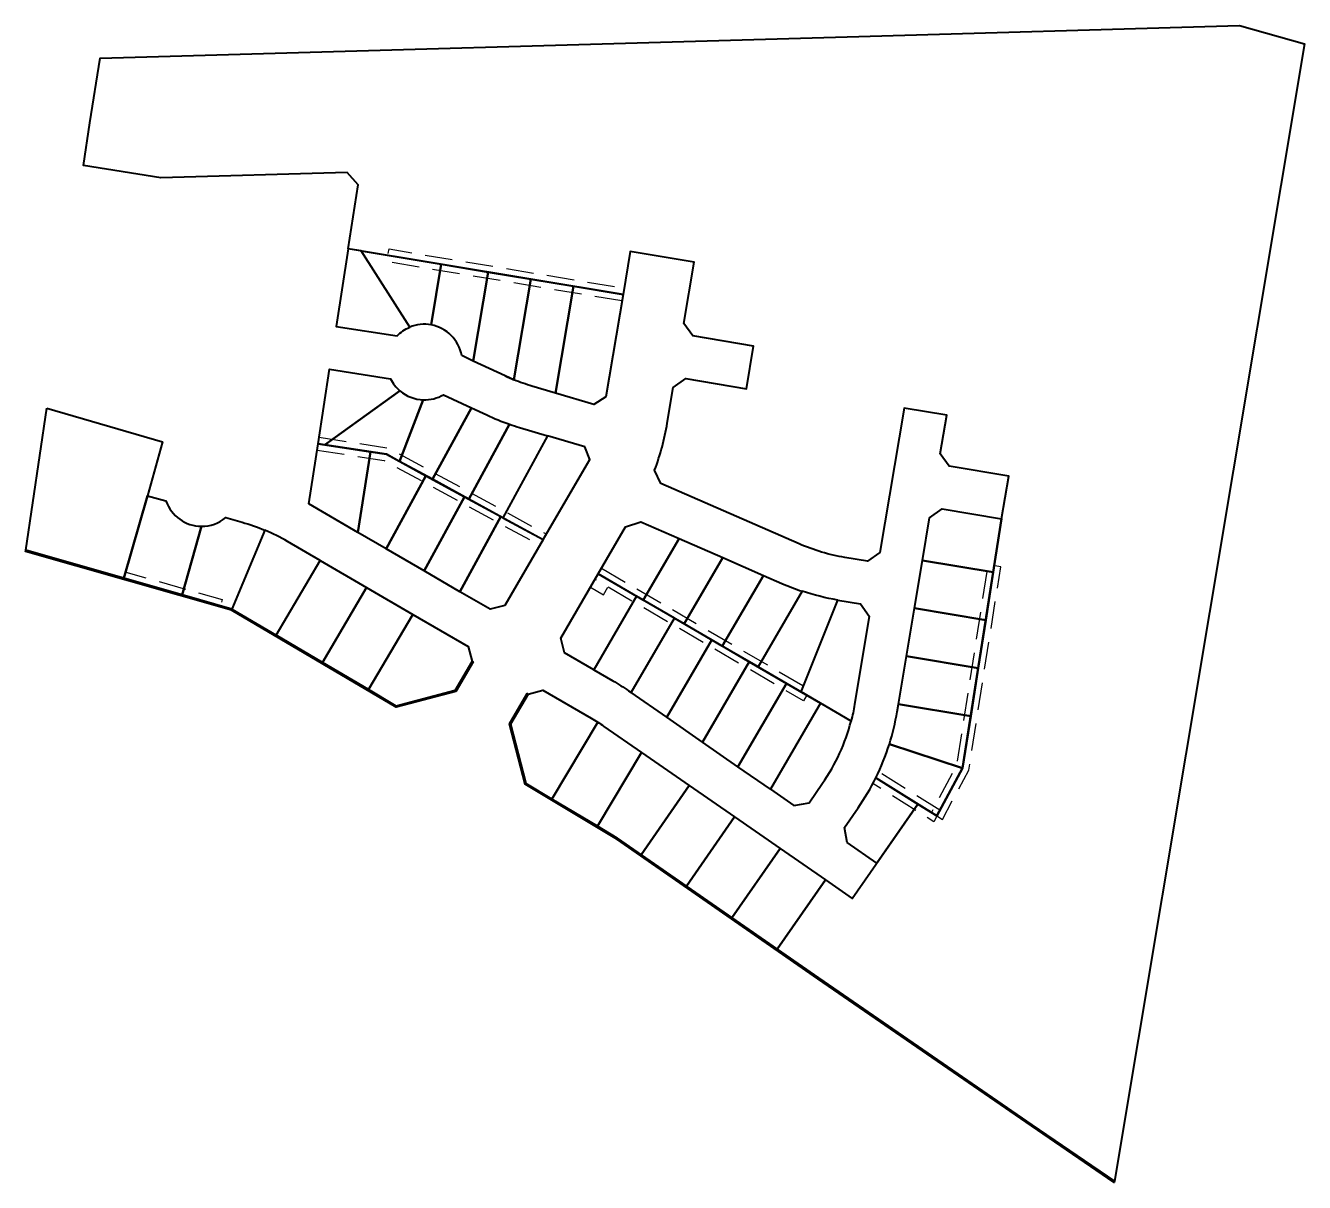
# Model space of a CAD drawing. Header units: metres. Extents: x 675746 to 676338, y 6141484 to 6142020.
import ezdxf

# ---------------------------------------------------------------- set-up
doc = ezdxf.new("R2010")
doc.units = ezdxf.units.M
doc.linetypes.add('DASHED', pattern=[19.05, 12.7, -6.35])
doc.layers.add('CADASTRE_SUBJECT BOUNDARY', color=1, linetype='Continuous', lineweight=40)
doc.layers.add('CADASTRE_SUBJECT EASEMENT', color=7, linetype='DASHED')

msp = doc.modelspace()

# ---------------------------------------------------------------- linework, layer by layer
at = {"layer": 'CADASTRE_SUBJECT BOUNDARY', "flags": 128}
for points in [[(676104.13, 6141779.55), (676040.14, 6141807.51), (676037.24, 6141813.71, 0.048938), (676043.08, 6141835.39), (676045.85, 6141852), (676051.61, 6141856.11), (676079.78, 6141851.41), (676083.07, 6141871.13), (676054.9, 6141875.84), (676050.79, 6141881.59), (676055.53, 6141910), (676025.94, 6141914.94), (676022.62, 6141895.01), (675895.35, 6141916.25), (675899.91, 6141945.86), (675894.82, 6141951.62), (675808.65, 6141949.16), (675772.73, 6141954.74), (675775.8, 6141974.5), (675780.45, 6142004.49), (676126.42, 6142014.47), (676307.98, 6142019.61), (676338.09, 6142011.14), (676250.13, 6141484.33), (676211.93, 6141510.48), (676113.12, 6141578.5), (676094, 6141591.79), (676116.32, 6141623.9), (676128.77, 6141615.26), (676159.13, 6141659.01), (676167.93, 6141653.51), (676179.84, 6141675.71), (676197.91, 6141791.14), (676201.2, 6141810.86), (676173.58, 6141815.47), (676169.47, 6141821.23), (676172.45, 6141839.09), (676152.73, 6141842.38), (676141.58, 6141775.61), (676135.83, 6141771.5), (676125.35, 6141773.25, -0.061712), (676104.13, 6141779.55), (676104.13, 6141779.55)], [(675923.86, 6141879.88), (675901.34, 6141915.25), (675895.35, 6141916.25), (675889.8, 6141880.17), (675917.99, 6141875.83, -0.103015), (675923.86, 6141879.88), (675923.86, 6141879.88)], [(675923.86, 6141879.88), (675901.34, 6141915.25), (675938.48, 6141909.05), (675933.79, 6141880.98, 0.1457), (675923.86, 6141879.88), (675923.86, 6141879.88)], [(675933.79, 6141880.98), (675938.48, 6141909.05), (675960.17, 6141905.43), (675953.29, 6141864.22), (675947.91, 6141866.73, 0.314937), (675933.79, 6141880.98), (675933.79, 6141880.98)], [(675967.96, 6141857.35), (675953.29, 6141864.22), (675960.17, 6141905.43), (675979.9, 6141902.14), (675972.12, 6141855.53), (675967.96, 6141857.35, 0.012599), (675972.12, 6141855.53), (675967.96, 6141857.35)], [(675972.12, 6141855.53), (675979.9, 6141902.14), (675999.63, 6141898.84), (675991.37, 6141849.36), (675980.44, 6141852.61, -0.024511), (675972.12, 6141855.53), (675972.12, 6141855.53)], [(675919.33, 6141850.43), (675884.55, 6141825.46), (675881.45, 6141825.93), (675886.76, 6141860.41), (675914.95, 6141856.06, 0.103015), (675919.33, 6141850.43), (675919.33, 6141850.43)], [(675930.12, 6141846.27), (675919.16, 6141817.73), (675913.03, 6141821.07), (675884.55, 6141825.46), (675919.33, 6141850.43, 0.170082), (675930.12, 6141846.27), (675930.12, 6141846.27)], [(675930.12, 6141846.27, 0.139892), (675939.44, 6141848.62), (675952.38, 6141842.56), (675934.33, 6141809.45), (675919.16, 6141817.73), (675930.12, 6141846.27), (675930.12, 6141846.27)], [(675970.1, 6141834.93), (675951.2, 6141800.26), (675934.33, 6141809.45), (675952.38, 6141842.56), (675959.49, 6141839.24, 0.026048), (675970.1, 6141834.93), (675970.1, 6141834.93)], [(675974.74, 6141833.44), (675987.7, 6141829.58), (675967.01, 6141791.64), (675951.2, 6141800.26), (675970.1, 6141834.93, 0.011064), (675974.74, 6141833.44), (675974.74, 6141833.44)], [(675827.43, 6141787.69), (675818.54, 6141755.9), (675791.51, 6141763.61), (675802.43, 6141801.83), (675811, 6141799.43, 0.31763), (675827.43, 6141787.69), (675827.43, 6141787.69)], [(675856.81, 6141785.9), (675841.48, 6141749.35), (675818.54, 6141755.9), (675827.43, 6141787.69, 0.175493), (675838.66, 6141791.7), (675846.23, 6141789.58, -0.031148), (675856.81, 6141785.9), (675856.81, 6141785.9)], [(675867.3, 6141780.67, 0.032578), (675856.81, 6141785.9), (675841.48, 6141749.35), (675862.03, 6141737.23), (675882.45, 6141771.85), (675867.3, 6141780.67), (675867.3, 6141780.67)], [(676105.55, 6141757.61), (676085.14, 6141722.55), (676068.55, 6141732.21), (676087.61, 6141764.95), (676096.12, 6141761.23, 0.022959), (676105.55, 6141757.61), (676105.55, 6141757.61)], [(676105.55, 6141757.61), (676085.14, 6141722.55), (676105.03, 6141710.97), (676122.05, 6141753.53, -0.038698), (676105.55, 6141757.61), (676105.55, 6141757.61)], [(676025.19, 6141711.46), (676026.36, 6141710.64), (676046.42, 6141745.09), (676028.91, 6141755.29), (676009.08, 6141721.24), (676017.85, 6141716.13, -0.019783), (676025.19, 6141711.46), (676025.19, 6141711.46)], [(676128.2, 6141697.48), (676105.03, 6141710.97), (676122.05, 6141753.53), (676132.53, 6141751.78), (676136.64, 6141746.02), (676129.82, 6141705.12, -0.021695), (676128.2, 6141697.48), (676128.2, 6141697.48)], [(676010.92, 6141696.94), (675989.64, 6141661.38), (675977.66, 6141668.55), (675970.57, 6141696.08), (675978.68, 6141710.01), (675985.52, 6141711.82), (676007.79, 6141698.85, -0.010182), (676010.92, 6141696.94), (676010.92, 6141696.94)], [(676128.2, 6141697.48), (676114.07, 6141705.71), (676090.88, 6141665.88), (676101.76, 6141658.34), (676108.72, 6141659.59), (676114.99, 6141668.64, 0.088825), (676128.2, 6141697.48), (676128.2, 6141697.48)], [(676145.91, 6141686.73, 0.035334), (676149.54, 6141701.83), (676150.13, 6141705.33), (676183.6, 6141699.74), (676179.84, 6141675.71), (676145.91, 6141686.73), (676145.91, 6141686.73)], [(676010.92, 6141696.94, -0.009599), (676013.79, 6141695.02), (676031.19, 6141682.95), (676010.73, 6141648.76), (675989.64, 6141661.38), (676010.92, 6141696.94), (676010.92, 6141696.94)], [(676139.65, 6141671.19, 0.038141), (676145.91, 6141686.73), (676179.84, 6141675.71), (676167.93, 6141653.51), (676139.65, 6141671.19), (676139.65, 6141671.19)], [(676139.65, 6141671.19), (676159.13, 6141659.01), (676140.17, 6141631.69), (676126.41, 6141641.24), (676125.15, 6141648.19), (676131.42, 6141657.24, 0.036858), (676139.65, 6141671.19), (676139.65, 6141671.19)]]:
    msp.add_lwpolyline(points, format="xyb", dxfattribs=at)
for points in [[(675991.37, 6141849.36), (675999.63, 6141898.84), (676022.62, 6141895.01), (676014.7, 6141847.59), (676009.09, 6141844.09), (675991.37, 6141849.36)], [(675755.88, 6141842.34), (675809.42, 6141826.79), (675802.43, 6141801.83), (675791.51, 6141763.61), (675746.06, 6141776.59), (675755.88, 6141842.34)], [(675985.6, 6141781.5), (676007.26, 6141818.7), (676004.99, 6141824.44), (675987.7, 6141829.58), (675967.01, 6141791.64), (675985.6, 6141781.5)], [(675877.16, 6141798.07), (675881.45, 6141825.93), (675905.62, 6141822.21), (675899.86, 6141784.85), (675877.16, 6141798.07)], [(675905.62, 6141822.21), (675913.03, 6141821.07), (675931.33, 6141811.09), (675912.89, 6141777.26), (675899.86, 6141784.85), (675905.62, 6141822.21)], [(675912.89, 6141777.26), (675931.33, 6141811.09), (675949.19, 6141801.35), (675930.47, 6141767.02), (675912.89, 6141777.26)], [(675930.47, 6141767.02), (675949.19, 6141801.35), (675965.98, 6141792.2), (675947, 6141757.39), (675930.47, 6141767.02)], [(676161.24, 6141771.91), (676164.53, 6141791.64), (676170.29, 6141795.75), (676197.91, 6141791.14), (676194.04, 6141766.43), (676161.24, 6141771.91)], [(675947, 6141757.39), (675965.98, 6141792.2), (675985.6, 6141781.5), (675967.86, 6141751.04), (675961.02, 6141749.23), (675947, 6141757.39)], [(676031.96, 6141753.51), (676011.09, 6141765.66), (676023.76, 6141787.42), (676030.86, 6141789.74), (676048.55, 6141782.01), (676031.96, 6141753.51)], [(676048.55, 6141782.01), (676068.75, 6141773.18), (676050.89, 6141742.49), (676031.96, 6141753.51), (676048.55, 6141782.01)], [(675746.06, 6141776.59), (675841.48, 6141749.35), (675917.59, 6141704.45), (675944.87, 6141711.57), (675952.76, 6141725.11), (675953.19, 6141724.86), (675945.19, 6141711.14), (675917.52, 6141703.91), (675841.28, 6141748.88), (675745.99, 6141776.09), (675746.06, 6141776.59)], [(675882.45, 6141771.85), (675903.91, 6141759.35), (675883.41, 6141724.61), (675862.03, 6141737.23), (675882.45, 6141771.85)], [(676068.75, 6141773.18), (676087.61, 6141764.95), (676068.55, 6141732.21), (676050.89, 6141742.49), (676068.75, 6141773.18)], [(676157.54, 6141749.72), (676161.24, 6141771.91), (676194.04, 6141766.43), (676190.56, 6141744.2), (676157.54, 6141749.72)], [(676011.09, 6141765.66), (676028.91, 6141755.29), (676009.08, 6141721.24), (675995.58, 6141729.1), (675993.78, 6141735.94), (676011.09, 6141765.66)], [(675883.41, 6141724.61), (675903.91, 6141759.35), (675925.29, 6141746.9), (675904.73, 6141712.04), (675883.41, 6141724.61)], [(675925.29, 6141746.9), (675950.95, 6141731.95), (675952.76, 6141725.11), (675944.87, 6141711.57), (675917.59, 6141704.45), (675904.73, 6141712.04), (675925.29, 6141746.9)], [(676026.36, 6141710.64), (676046.42, 6141745.09), (676063.7, 6141735.03), (676042.85, 6141699.21), (676026.36, 6141710.64)], [(676153.83, 6141727.52), (676157.54, 6141749.72), (676190.56, 6141744.2), (676187.08, 6141721.97), (676153.83, 6141727.52)], [(676042.85, 6141699.21), (676063.7, 6141735.03), (676080.99, 6141724.97), (676059.33, 6141687.77), (676042.85, 6141699.21)], [(676150.13, 6141705.33), (676153.83, 6141727.52), (676187.08, 6141721.97), (676183.6, 6141699.74), (676150.13, 6141705.33)], [(676059.33, 6141687.77), (676080.99, 6141724.97), (676098.27, 6141714.91), (676075.82, 6141676.33), (676059.33, 6141687.77)], [(675977.66, 6141668.55), (676019.95, 6141643.24), (676113.12, 6141578.5), (676211.93, 6141510.48), (676250.13, 6141484.33), (676250.04, 6141483.78), (676211.65, 6141510.07), (676112.84, 6141578.09), (676019.68, 6141642.82), (675977.23, 6141668.23), (675970.03, 6141696.16), (675978.25, 6141710.27), (675978.68, 6141710.01), (675970.57, 6141696.08), (675977.66, 6141668.55)], [(676075.82, 6141676.33), (676098.27, 6141714.91), (676114.07, 6141705.71), (676090.88, 6141665.88), (676075.82, 6141676.33)], [(676031.19, 6141682.95), (676053.25, 6141667.65), (676030.97, 6141635.59), (676019.95, 6141643.24), (676010.73, 6141648.76), (676031.19, 6141682.95)], [(676053.25, 6141667.65), (676074.28, 6141653.06), (676051.99, 6141620.98), (676030.97, 6141635.59), (676053.25, 6141667.65)], [(676051.99, 6141620.98), (676074.28, 6141653.06), (676095.31, 6141638.47), (676073, 6141606.38), (676051.99, 6141620.98)], [(676095.31, 6141638.47), (676116.32, 6141623.9), (676094, 6141591.79), (676073, 6141606.38), (676095.31, 6141638.47)]]:
    msp.add_lwpolyline(points, dxfattribs=at)
at = {"layer": 'CADASTRE_SUBJECT EASEMENT', "flags": 128}
for points in [[(676022.12, 6141892.05), (675913.27, 6141910.22), (675914.26, 6141916.14), (676023.11, 6141897.97)], [(675881.91, 6141828.9), (675914, 6141823.95), (675987.11, 6141784.1)], [(675881, 6141822.97), (675912.05, 6141818.18), (675984.09, 6141778.91)], [(676167.93, 6141653.51), (676170.48, 6141651.92), (676182.73, 6141674.74), (676197.47, 6141768.94), (676191.54, 6141769.86), (676176.96, 6141676.68), (676165.38, 6141655.11)], [(675791.51, 6141763.61), (675792.34, 6141766.5), (675837.06, 6141753.73), (675836.24, 6141750.84)], [(676012.6, 6141768.25), (676109.13, 6141712.06), (676106.11, 6141706.87), (676009.58, 6141763.07)], [(676007.47, 6141759.44), (676013.52, 6141755.92), (676015.63, 6141759.55)], [(676179.84, 6141675.71), (676166.51, 6141650.87), (676138.28, 6141668.51)], [(676169.35, 6141656.16), (676140.95, 6141673.91)]]:
    msp.add_lwpolyline(points, dxfattribs=at)

doc.saveas('drawing.dxf')
